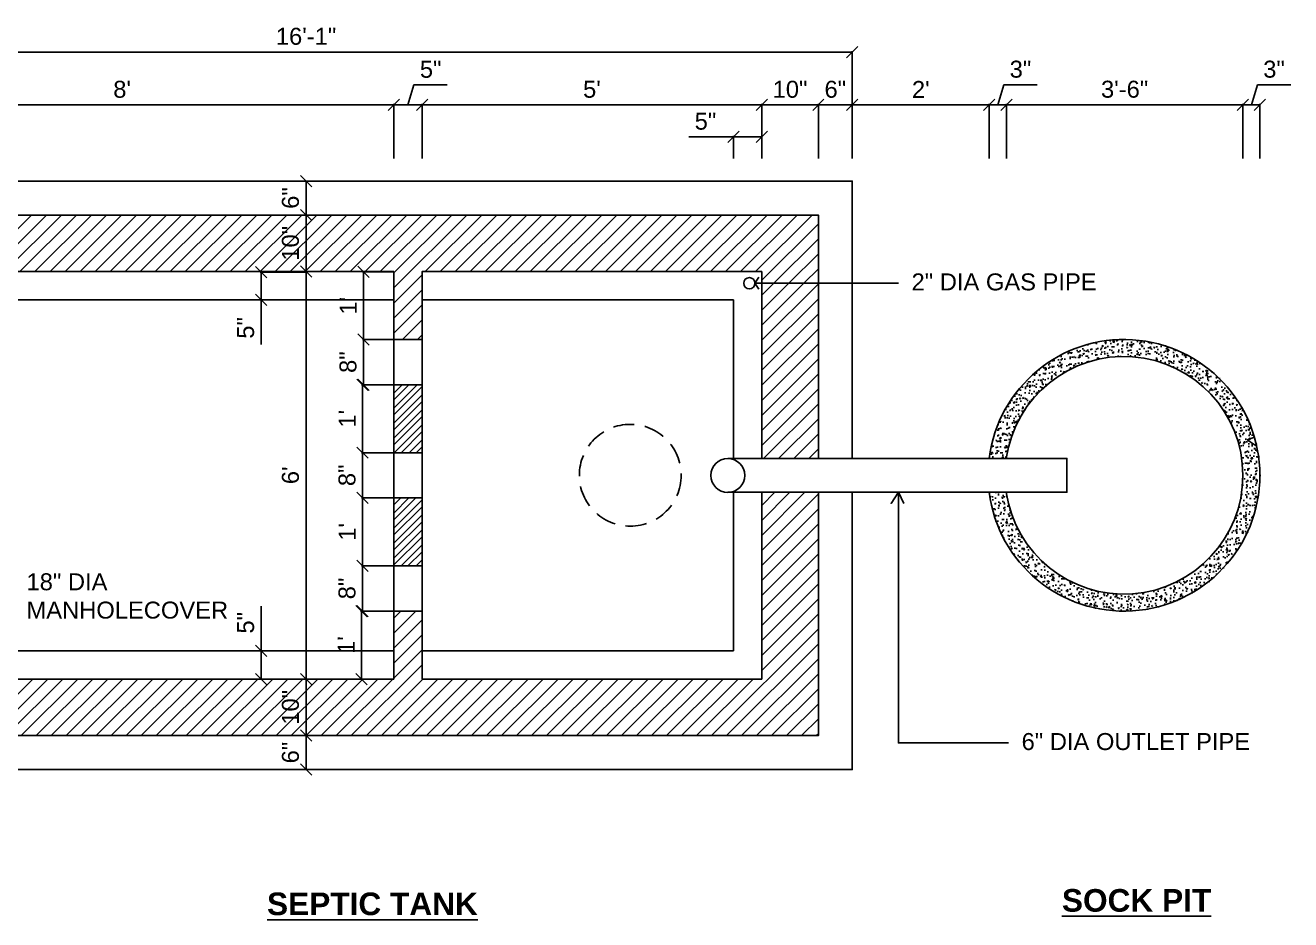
# Model space of a CAD drawing. Header units: inches. Extents: x 599 to 985, y 199 to 536.
# Drawn here: x 745.7 to 969.3, y 378.3 to 536.4 of the extents above; entities that cross this region are included whole.
import ezdxf

# ---------------------------------------------------------------- set-up
doc = ezdxf.new("R2010")
doc.units = ezdxf.units.IN
doc.header["$MEASUREMENT"] = 0
doc.linetypes.add('HIDDEN', pattern=[0.375, 0.25, -0.125])
for name, color, linetype in [('Cover', 94, 'HIDDEN'), ('Dim', 7, 'Continuous'), ('Hatch', 8, 'Continuous'), ('Pipe', 6, 'Continuous'), ('Septic Tank', 5, 'Continuous'), ('Sock Pit', 3, 'Continuous'), ('Text', 7, 'Continuous')]:
    doc.layers.add(name, color=color, linetype=linetype)
doc.styles.get("Standard").update_dxf_attribs({"font": 'arial.ttf'})
doc.dimstyles.new('AR', dxfattribs={"dimtxt": 3, "dimasz": 2, "dimexe": 0.18, "dimexo": 0.0625, "dimgap": 1.21875, "dimtad": 1, "dimdec": 0, "dimzin": 0, "dimdsep": 46, "dimlunit": 4, "dimtxsty": 'Standard', "dimblk": 'OBLIQUE', "dimcen": 0.09, "dimadec": 0, "dimazin": 0, "dimtfac": 1, "dimtdec": 0, "dimtofl": 0, "dimtmove": 0, "dimatfit": 3, "dimfxl": 1, "dimtolj": 1, "dimtzin": 0, "dimarcsym": 0})

# ---------------------------------------------------------------- blocks, each defined once
blk = doc.blocks.new('_Oblique')
at = {"color": 0, "linetype": 'ByBlock', "lineweight": -2, "transparency": 33554687}
blk.add_line((-0.5, -0.5), (0.5, 0.5), dxfattribs=at)
blk = doc.blocks.new('*D3')
at = {"layer": 'Defpoints', "color": 0, "ltscale": 15, "transparency": 16777216}
for p in [(795.33, 508.88), (795.33, 502.88), (795.33, 502.88)]:
    blk.add_point(p, dxfattribs=at)
at = {"layer": 'Dim', "color": 0, "lineweight": -2, "ltscale": 15, "transparency": 16777216}
for p, q in [((795.33, 508.88), (795.33, 502.88)), ((795.4, 508.88), (795.51, 508.88)), ((795.4, 502.88), (795.51, 502.88))]:
    blk.add_line(p, q, dxfattribs=at)
at = {"layer": 'Dim', "color": 0, "lineweight": -2, "ltscale": 15, "transparency": 16777216, "xscale": 2, "yscale": 2, "zscale": 2}
for p, rotation in [((795.33, 508.88), 90), ((795.33, 502.88), 270)]:
    blk.add_blockref('_Oblique', p, dxfattribs=dict(at, rotation=rotation))
at = {"layer": 'Dim', "color": 0, "ltscale": 15, "transparency": 16777216, "insert": (792.58, 505.88), "char_height": 3, "attachment_point": 5, "rotation": 90}
blk.add_mtext('\\A1;6"', dxfattribs=at)
blk = doc.blocks.new('*D4')
at = {"layer": 'Defpoints', "color": 0, "ltscale": 15, "transparency": 16777216}
for p in [(795.33, 502.88), (795.33, 492.88), (795.33, 492.88)]:
    blk.add_point(p, dxfattribs=at)
at = {"layer": 'Dim', "color": 0, "lineweight": -2, "ltscale": 15, "transparency": 16777216}
for p, q in [((795.33, 502.88), (795.33, 492.88)), ((795.4, 502.88), (795.51, 502.88)), ((795.4, 492.88), (795.51, 492.88))]:
    blk.add_line(p, q, dxfattribs=at)
at = {"layer": 'Dim', "color": 0, "lineweight": -2, "ltscale": 15, "transparency": 16777216, "xscale": 2, "yscale": 2, "zscale": 2}
for p, rotation in [((795.33, 502.88), 90), ((795.33, 492.88), 270)]:
    blk.add_blockref('_Oblique', p, dxfattribs=dict(at, rotation=rotation))
at = {"layer": 'Dim', "color": 0, "ltscale": 15, "transparency": 16777216, "insert": (792.58, 497.88), "char_height": 3, "attachment_point": 5, "rotation": 90}
blk.add_mtext('\\A1;10"', dxfattribs=at)
blk = doc.blocks.new('*D5')
at = {"layer": 'Defpoints', "color": 0, "ltscale": 15, "transparency": 16777216}
for p in [(795.42, 492.79), (787.4, 487.88), (795.42, 487.88)]:
    blk.add_point(p, dxfattribs=at)
at = {"layer": 'Dim', "color": 0, "lineweight": -2, "ltscale": 15, "transparency": 16777216}
for p, q in [((795.36, 492.79), (787.22, 492.79)), ((787.4, 492.79), (787.4, 487.88)), ((795.36, 487.88), (787.22, 487.88)), ((787.4, 487.88), (787.4, 479.99))]:
    blk.add_line(p, q, dxfattribs=at)
at = {"layer": 'Dim', "color": 0, "lineweight": -2, "ltscale": 15, "transparency": 16777216, "xscale": 2, "yscale": 2, "zscale": 2}
for p, rotation in [((787.4, 492.79), 90), ((787.4, 487.88), 270)]:
    blk.add_blockref('_Oblique', p, dxfattribs=dict(at, rotation=rotation))
at = {"layer": 'Dim', "color": 0, "ltscale": 15, "transparency": 16777216, "insert": (784.66, 482.93), "char_height": 3, "attachment_point": 5, "rotation": 90}
blk.add_mtext('\\A1;5"', dxfattribs=at)
blk = doc.blocks.new('*D6')
at = {"layer": 'Defpoints', "color": 0, "ltscale": 15, "transparency": 16777216}
for p in [(795.33, 492.88), (795.33, 420.88), (795.33, 420.88)]:
    blk.add_point(p, dxfattribs=at)
at = {"layer": 'Dim', "color": 0, "lineweight": -2, "ltscale": 15, "transparency": 16777216}
for p, q in [((795.33, 492.88), (795.33, 420.88)), ((795.4, 492.88), (795.51, 492.88)), ((795.4, 420.88), (795.51, 420.88))]:
    blk.add_line(p, q, dxfattribs=at)
at = {"layer": 'Dim', "color": 0, "lineweight": -2, "ltscale": 15, "transparency": 16777216, "xscale": 2, "yscale": 2, "zscale": 2}
for p, rotation in [((795.33, 492.88), 90), ((795.33, 420.88), 270)]:
    blk.add_blockref('_Oblique', p, dxfattribs=dict(at, rotation=rotation))
at = {"layer": 'Dim', "color": 0, "ltscale": 15, "transparency": 16777216, "insert": (792.58, 456.88), "char_height": 3, "attachment_point": 5, "rotation": 90}
blk.add_mtext("\\A1;6'", dxfattribs=at)
blk = doc.blocks.new('*D7')
at = {"layer": 'Defpoints', "color": 0, "ltscale": 15, "transparency": 16777216}
for p in [(787.4, 425.88), (795.33, 425.88), (795.33, 420.88)]:
    blk.add_point(p, dxfattribs=at)
at = {"layer": 'Dim', "color": 0, "lineweight": -2, "ltscale": 15, "transparency": 16777216}
for p, q in [((787.4, 425.88), (787.4, 433.76)), ((795.27, 425.88), (787.22, 425.88)), ((787.4, 420.88), (787.4, 425.88)), ((795.27, 420.88), (787.22, 420.88))]:
    blk.add_line(p, q, dxfattribs=at)
at = {"layer": 'Dim', "color": 0, "lineweight": -2, "ltscale": 15, "transparency": 16777216, "xscale": 2, "yscale": 2, "zscale": 2}
for p, rotation in [((787.4, 425.88), 90), ((787.4, 420.88), 270)]:
    blk.add_blockref('_Oblique', p, dxfattribs=dict(at, rotation=rotation))
at = {"layer": 'Dim', "color": 0, "ltscale": 15, "transparency": 16777216, "insert": (784.66, 430.82), "char_height": 3, "attachment_point": 5, "rotation": 90}
blk.add_mtext('\\A1;5"', dxfattribs=at)
blk = doc.blocks.new('*D8')
at = {"layer": 'Defpoints', "color": 0, "ltscale": 15, "transparency": 16777216}
for p in [(795.33, 420.88), (795.33, 410.88), (795.33, 410.88)]:
    blk.add_point(p, dxfattribs=at)
at = {"layer": 'Dim', "color": 0, "lineweight": -2, "ltscale": 15, "transparency": 16777216}
for p, q in [((795.27, 420.88), (795.15, 420.88)), ((795.33, 420.88), (795.33, 410.88)), ((795.4, 410.88), (795.51, 410.88))]:
    blk.add_line(p, q, dxfattribs=at)
at = {"layer": 'Dim', "color": 0, "lineweight": -2, "ltscale": 15, "transparency": 16777216, "xscale": 2, "yscale": 2, "zscale": 2}
for p, rotation in [((795.33, 420.88), 90), ((795.33, 410.88), 270)]:
    blk.add_blockref('_Oblique', p, dxfattribs=dict(at, rotation=rotation))
at = {"layer": 'Dim', "color": 0, "ltscale": 15, "transparency": 16777216, "insert": (792.58, 415.88), "char_height": 3, "attachment_point": 5, "rotation": 90}
blk.add_mtext('\\A1;10"', dxfattribs=at)
blk = doc.blocks.new('*D9')
at = {"layer": 'Defpoints', "color": 0, "ltscale": 15, "transparency": 16777216}
for p in [(795.33, 410.88), (795.33, 404.88), (795.33, 404.88)]:
    blk.add_point(p, dxfattribs=at)
at = {"layer": 'Dim', "color": 0, "lineweight": -2, "ltscale": 15, "transparency": 16777216}
for p, q in [((795.33, 410.88), (795.33, 404.88)), ((795.4, 410.88), (795.51, 410.88)), ((795.4, 404.88), (795.51, 404.88))]:
    blk.add_line(p, q, dxfattribs=at)
at = {"layer": 'Dim', "color": 0, "lineweight": -2, "ltscale": 15, "transparency": 16777216, "xscale": 2, "yscale": 2, "zscale": 2}
for p, rotation in [((795.33, 410.88), 90), ((795.33, 404.88), 270)]:
    blk.add_blockref('_Oblique', p, dxfattribs=dict(at, rotation=rotation))
at = {"layer": 'Dim', "color": 0, "ltscale": 15, "transparency": 16777216, "insert": (792.58, 407.88), "char_height": 3, "attachment_point": 5, "rotation": 90}
blk.add_mtext('\\A1;6"', dxfattribs=at)
blk = doc.blocks.new('*D10')
at = {"layer": 'Defpoints', "color": 0, "ltscale": 15, "transparency": 16777216}
for p in [(810.83, 492.81), (805.5, 480.88), (810.83, 480.88)]:
    blk.add_point(p, dxfattribs=at)
at = {"layer": 'Dim', "color": 0, "lineweight": -2, "ltscale": 15, "transparency": 16777216}
for p, q in [((810.77, 492.81), (805.32, 492.81)), ((805.5, 492.81), (805.5, 480.88)), ((810.77, 480.88), (805.32, 480.88))]:
    blk.add_line(p, q, dxfattribs=at)
at = {"layer": 'Dim', "color": 0, "lineweight": -2, "ltscale": 15, "transparency": 16777216, "xscale": 2, "yscale": 2, "zscale": 2}
for p, rotation in [((805.5, 492.81), 90), ((805.5, 480.88), 270)]:
    blk.add_blockref('_Oblique', p, dxfattribs=dict(at, rotation=rotation))
at = {"layer": 'Dim', "color": 0, "ltscale": 15, "transparency": 16777216, "insert": (802.78, 486.84), "char_height": 3, "attachment_point": 5, "rotation": 90}
blk.add_mtext("\\A1;1'", dxfattribs=at)
blk = doc.blocks.new('*D11')
at = {"layer": 'Defpoints', "color": 0, "ltscale": 15, "transparency": 16777216}
for p in [(810.83, 480.88), (805.5, 472.88), (810.83, 472.88)]:
    blk.add_point(p, dxfattribs=at)
at = {"layer": 'Dim', "color": 0, "lineweight": -2, "ltscale": 15, "transparency": 16777216}
for p, q in [((810.77, 480.88), (805.32, 480.88)), ((805.5, 480.88), (805.5, 472.88)), ((810.77, 472.88), (805.32, 472.88))]:
    blk.add_line(p, q, dxfattribs=at)
at = {"layer": 'Dim', "color": 0, "lineweight": -2, "ltscale": 15, "transparency": 16777216, "xscale": 2, "yscale": 2, "zscale": 2}
for p, rotation in [((805.5, 480.88), 90), ((805.5, 472.88), 270)]:
    blk.add_blockref('_Oblique', p, dxfattribs=dict(at, rotation=rotation))
at = {"layer": 'Dim', "color": 0, "ltscale": 15, "transparency": 16777216, "insert": (802.75, 476.88), "char_height": 3, "attachment_point": 5, "rotation": 90}
blk.add_mtext('\\A1;8"', dxfattribs=at)
blk = doc.blocks.new('*D12')
at = {"layer": 'Defpoints', "color": 0, "ltscale": 15, "transparency": 16777216}
for p in [(810.83, 472.88), (805.32, 460.88), (810.83, 460.88)]:
    blk.add_point(p, dxfattribs=at)
at = {"layer": 'Dim', "color": 0, "lineweight": -2, "ltscale": 15, "transparency": 16777216}
for p, q in [((810.77, 472.88), (805.14, 472.88)), ((805.32, 472.88), (805.32, 460.88)), ((810.77, 460.88), (805.14, 460.88))]:
    blk.add_line(p, q, dxfattribs=at)
at = {"layer": 'Dim', "color": 0, "lineweight": -2, "ltscale": 15, "transparency": 16777216, "xscale": 2, "yscale": 2, "zscale": 2}
for p, rotation in [((805.32, 472.88), 90), ((805.32, 460.88), 270)]:
    blk.add_blockref('_Oblique', p, dxfattribs=dict(at, rotation=rotation))
at = {"layer": 'Dim', "color": 0, "ltscale": 15, "transparency": 16777216, "insert": (802.6, 466.88), "char_height": 3, "attachment_point": 5, "rotation": 90}
blk.add_mtext("\\A1;1'", dxfattribs=at)
blk = doc.blocks.new('*D13')
at = {"layer": 'Defpoints', "color": 0, "ltscale": 15, "transparency": 16777216}
for p in [(810.83, 460.88), (805.32, 452.88), (810.83, 452.88)]:
    blk.add_point(p, dxfattribs=at)
at = {"layer": 'Dim', "color": 0, "lineweight": -2, "ltscale": 15, "transparency": 16777216}
for p, q in [((810.77, 460.88), (805.14, 460.88)), ((805.32, 460.88), (805.32, 452.88)), ((810.77, 452.88), (805.14, 452.88))]:
    blk.add_line(p, q, dxfattribs=at)
at = {"layer": 'Dim', "color": 0, "lineweight": -2, "ltscale": 15, "transparency": 16777216, "xscale": 2, "yscale": 2, "zscale": 2}
for p, rotation in [((805.32, 460.88), 90), ((805.32, 452.88), 270)]:
    blk.add_blockref('_Oblique', p, dxfattribs=dict(at, rotation=rotation))
at = {"layer": 'Dim', "color": 0, "ltscale": 15, "transparency": 16777216, "insert": (802.57, 456.88), "char_height": 3, "attachment_point": 5, "rotation": 90}
blk.add_mtext('\\A1;8"', dxfattribs=at)
blk = doc.blocks.new('*D14')
at = {"layer": 'Defpoints', "color": 0, "ltscale": 15, "transparency": 16777216}
for p in [(810.83, 452.88), (805.32, 440.88), (810.83, 440.88)]:
    blk.add_point(p, dxfattribs=at)
at = {"layer": 'Dim', "color": 0, "lineweight": -2, "ltscale": 15, "transparency": 16777216}
for p, q in [((810.77, 452.88), (805.14, 452.88)), ((805.32, 452.88), (805.32, 440.88)), ((810.77, 440.88), (805.14, 440.88))]:
    blk.add_line(p, q, dxfattribs=at)
at = {"layer": 'Dim', "color": 0, "lineweight": -2, "ltscale": 15, "transparency": 16777216, "xscale": 2, "yscale": 2, "zscale": 2}
for p, rotation in [((805.32, 452.88), 90), ((805.32, 440.88), 270)]:
    blk.add_blockref('_Oblique', p, dxfattribs=dict(at, rotation=rotation))
at = {"layer": 'Dim', "color": 0, "ltscale": 15, "transparency": 16777216, "insert": (802.6, 446.88), "char_height": 3, "attachment_point": 5, "rotation": 90}
blk.add_mtext("\\A1;1'", dxfattribs=at)
blk = doc.blocks.new('*D15')
at = {"layer": 'Defpoints', "color": 0, "ltscale": 15, "transparency": 16777216}
for p in [(810.83, 440.88), (805.32, 432.88), (810.83, 432.88)]:
    blk.add_point(p, dxfattribs=at)
at = {"layer": 'Dim', "color": 0, "lineweight": -2, "ltscale": 15, "transparency": 16777216}
for p, q in [((810.77, 440.88), (805.14, 440.88)), ((805.32, 440.88), (805.32, 432.88)), ((810.77, 432.88), (805.14, 432.88))]:
    blk.add_line(p, q, dxfattribs=at)
at = {"layer": 'Dim', "color": 0, "lineweight": -2, "ltscale": 15, "transparency": 16777216, "xscale": 2, "yscale": 2, "zscale": 2}
for p, rotation in [((805.32, 440.88), 90), ((805.32, 432.88), 270)]:
    blk.add_blockref('_Oblique', p, dxfattribs=dict(at, rotation=rotation))
at = {"layer": 'Dim', "color": 0, "ltscale": 15, "transparency": 16777216, "insert": (802.57, 436.88), "char_height": 3, "attachment_point": 5, "rotation": 90}
blk.add_mtext('\\A1;8"', dxfattribs=at)
blk = doc.blocks.new('*D16')
at = {"layer": 'Defpoints', "color": 0, "ltscale": 15, "transparency": 16777216}
for p in [(810.83, 432.88), (805.14, 420.88), (810.83, 420.88)]:
    blk.add_point(p, dxfattribs=at)
at = {"layer": 'Dim', "color": 0, "lineweight": -2, "ltscale": 15, "transparency": 16777216}
for p, q in [((810.77, 432.88), (804.96, 432.88)), ((805.14, 432.88), (805.14, 420.88)), ((810.77, 420.88), (804.96, 420.88))]:
    blk.add_line(p, q, dxfattribs=at)
at = {"layer": 'Dim', "color": 0, "lineweight": -2, "ltscale": 15, "transparency": 16777216, "xscale": 2, "yscale": 2, "zscale": 2}
for p, rotation in [((805.14, 432.88), 90), ((805.14, 420.88), 270)]:
    blk.add_blockref('_Oblique', p, dxfattribs=dict(at, rotation=rotation))
at = {"layer": 'Dim', "color": 0, "ltscale": 15, "transparency": 16777216, "insert": (802.42, 426.88), "char_height": 3, "attachment_point": 5, "rotation": 90}
blk.add_mtext("\\A1;1'", dxfattribs=at)
blk = doc.blocks.new('*D51')
at = {"layer": 'Defpoints', "color": 0, "ltscale": 15, "transparency": 16777216}
for p in [(810.83, 522.33), (714.83, 512.82), (810.83, 512.82)]:
    blk.add_point(p, dxfattribs=at)
at = {"layer": 'Text', "color": 0, "lineweight": -2, "ltscale": 15, "transparency": 16777216}
for p, q in [((714.83, 512.88), (714.83, 522.51)), ((714.83, 522.33), (810.83, 522.33)), ((810.83, 512.88), (810.83, 522.51))]:
    blk.add_line(p, q, dxfattribs=at)
at = {"layer": 'Text', "color": 0, "lineweight": -2, "ltscale": 15, "transparency": 16777216, "xscale": 2, "yscale": 2, "zscale": 2, "rotation": 180}
blk.add_blockref('_Oblique', (714.83, 522.33), dxfattribs=at)
at = {"layer": 'Text', "color": 0, "lineweight": -2, "ltscale": 15, "transparency": 16777216, "xscale": 2, "yscale": 2, "zscale": 2}
blk.add_blockref('_Oblique', (810.83, 522.33), dxfattribs=at)
at = {"layer": 'Text', "color": 0, "ltscale": 15, "transparency": 16777216, "insert": (762.83, 525.08), "char_height": 3, "attachment_point": 5}
blk.add_mtext("\\A1;8'", dxfattribs=at)
blk = doc.blocks.new('*D52')
at = {"layer": 'Defpoints', "color": 0, "ltscale": 15, "transparency": 16777216}
for p in [(815.83, 522.33), (810.83, 512.82), (815.83, 512.82)]:
    blk.add_point(p, dxfattribs=at)
at = {"layer": 'Text', "color": 0, "lineweight": -2, "ltscale": 15, "transparency": 16777216}
for p, q in [((813.33, 522.33), (814.39, 525.87)), ((814.39, 525.87), (820.28, 525.87)), ((810.83, 512.88), (810.83, 522.51)), ((810.83, 522.33), (815.83, 522.33)), ((815.83, 512.88), (815.83, 522.51))]:
    blk.add_line(p, q, dxfattribs=at)
at = {"layer": 'Text', "color": 0, "lineweight": -2, "ltscale": 15, "transparency": 16777216, "xscale": 2, "yscale": 2, "zscale": 2, "rotation": 180}
blk.add_blockref('_Oblique', (810.83, 522.33), dxfattribs=at)
at = {"layer": 'Text', "color": 0, "lineweight": -2, "ltscale": 15, "transparency": 16777216, "xscale": 2, "yscale": 2, "zscale": 2}
blk.add_blockref('_Oblique', (815.83, 522.33), dxfattribs=at)
at = {"layer": 'Text', "color": 0, "ltscale": 15, "transparency": 16777216, "insert": (817.34, 528.61), "char_height": 3, "attachment_point": 5}
blk.add_mtext('\\A1;5"', dxfattribs=at)
blk = doc.blocks.new('*D53')
at = {"layer": 'Defpoints', "color": 0, "ltscale": 15, "transparency": 16777216}
for p in [(875.83, 522.33), (815.83, 512.82), (875.83, 512.82)]:
    blk.add_point(p, dxfattribs=at)
at = {"layer": 'Text', "color": 0, "lineweight": -2, "ltscale": 15, "transparency": 16777216}
for p, q in [((815.83, 512.88), (815.83, 522.51)), ((815.83, 522.33), (875.83, 522.33)), ((875.83, 512.88), (875.83, 522.51))]:
    blk.add_line(p, q, dxfattribs=at)
at = {"layer": 'Text', "color": 0, "lineweight": -2, "ltscale": 15, "transparency": 16777216, "xscale": 2, "yscale": 2, "zscale": 2, "rotation": 180}
blk.add_blockref('_Oblique', (815.83, 522.33), dxfattribs=at)
at = {"layer": 'Text', "color": 0, "lineweight": -2, "ltscale": 15, "transparency": 16777216, "xscale": 2, "yscale": 2, "zscale": 2}
blk.add_blockref('_Oblique', (875.83, 522.33), dxfattribs=at)
at = {"layer": 'Text', "color": 0, "ltscale": 15, "transparency": 16777216, "insert": (845.83, 525.08), "char_height": 3, "attachment_point": 5}
blk.add_mtext("\\A1;5'", dxfattribs=at)
blk = doc.blocks.new('*D54')
at = {"layer": 'Defpoints', "color": 0, "ltscale": 15, "transparency": 16777216}
for p in [(885.83, 522.33), (875.83, 512.82), (885.83, 512.82)]:
    blk.add_point(p, dxfattribs=at)
at = {"layer": 'Text', "color": 0, "lineweight": -2, "ltscale": 15, "transparency": 16777216}
for p, q in [((875.83, 512.88), (875.83, 522.51)), ((875.83, 522.33), (885.83, 522.33)), ((885.83, 512.88), (885.83, 522.51))]:
    blk.add_line(p, q, dxfattribs=at)
at = {"layer": 'Text', "color": 0, "lineweight": -2, "ltscale": 15, "transparency": 16777216, "xscale": 2, "yscale": 2, "zscale": 2, "rotation": 180}
blk.add_blockref('_Oblique', (875.83, 522.33), dxfattribs=at)
at = {"layer": 'Text', "color": 0, "lineweight": -2, "ltscale": 15, "transparency": 16777216, "xscale": 2, "yscale": 2, "zscale": 2}
blk.add_blockref('_Oblique', (885.83, 522.33), dxfattribs=at)
at = {"layer": 'Text', "color": 0, "ltscale": 15, "transparency": 16777216, "insert": (880.83, 525.08), "char_height": 3, "attachment_point": 5}
blk.add_mtext('\\A1;10"', dxfattribs=at)
blk = doc.blocks.new('*D55')
at = {"layer": 'Defpoints', "color": 0, "ltscale": 15, "transparency": 16777216}
for p in [(891.83, 522.33), (885.83, 512.82), (891.83, 512.82)]:
    blk.add_point(p, dxfattribs=at)
at = {"layer": 'Text', "color": 0, "lineweight": -2, "ltscale": 15, "transparency": 16777216}
for p, q in [((885.83, 512.88), (885.83, 522.51)), ((885.83, 522.33), (891.83, 522.33)), ((891.83, 512.88), (891.83, 522.51))]:
    blk.add_line(p, q, dxfattribs=at)
at = {"layer": 'Text', "color": 0, "lineweight": -2, "ltscale": 15, "transparency": 16777216, "xscale": 2, "yscale": 2, "zscale": 2, "rotation": 180}
blk.add_blockref('_Oblique', (885.83, 522.33), dxfattribs=at)
at = {"layer": 'Text', "color": 0, "lineweight": -2, "ltscale": 15, "transparency": 16777216, "xscale": 2, "yscale": 2, "zscale": 2}
blk.add_blockref('_Oblique', (891.83, 522.33), dxfattribs=at)
at = {"layer": 'Text', "color": 0, "ltscale": 15, "transparency": 16777216, "insert": (888.83, 525.08), "char_height": 3, "attachment_point": 5}
blk.add_mtext('\\A1;6"', dxfattribs=at)
blk = doc.blocks.new('*D56')
at = {"layer": 'Defpoints', "color": 0, "ltscale": 15, "transparency": 16777216}
for p in [(870.83, 516.7), (870.83, 512.82), (875.83, 512.82)]:
    blk.add_point(p, dxfattribs=at)
at = {"layer": 'Text', "color": 0, "lineweight": -2, "ltscale": 15, "transparency": 16777216}
for p, q in [((870.83, 516.7), (862.95, 516.7)), ((870.83, 512.88), (870.83, 516.88)), ((875.83, 516.7), (870.83, 516.7)), ((875.83, 512.88), (875.83, 516.88))]:
    blk.add_line(p, q, dxfattribs=at)
at = {"layer": 'Text', "color": 0, "lineweight": -2, "ltscale": 15, "transparency": 16777216, "xscale": 2, "yscale": 2, "zscale": 2, "rotation": 180}
blk.add_blockref('_Oblique', (870.83, 516.7), dxfattribs=at)
at = {"layer": 'Text', "color": 0, "lineweight": -2, "ltscale": 15, "transparency": 16777216, "xscale": 2, "yscale": 2, "zscale": 2}
blk.add_blockref('_Oblique', (875.83, 516.7), dxfattribs=at)
at = {"layer": 'Text', "color": 0, "ltscale": 15, "transparency": 16777216, "insert": (865.89, 519.44), "char_height": 3, "attachment_point": 5}
blk.add_mtext('\\A1;5"', dxfattribs=at)
blk = doc.blocks.new('*D63')
at = {"layer": 'Defpoints', "color": 0, "ltscale": 15, "transparency": 16777216}
for p in [(916.02, 522.33), (891.83, 512.82), (916.02, 512.82)]:
    blk.add_point(p, dxfattribs=at)
at = {"layer": 'Text', "color": 0, "lineweight": -2, "ltscale": 15, "transparency": 16777216}
for p, q in [((891.83, 512.88), (891.83, 522.51)), ((891.83, 522.33), (916.02, 522.33)), ((916.02, 512.88), (916.02, 522.51))]:
    blk.add_line(p, q, dxfattribs=at)
at = {"layer": 'Text', "color": 0, "lineweight": -2, "ltscale": 15, "transparency": 16777216, "xscale": 2, "yscale": 2, "zscale": 2, "rotation": 180}
blk.add_blockref('_Oblique', (891.83, 522.33), dxfattribs=at)
at = {"layer": 'Text', "color": 0, "lineweight": -2, "ltscale": 15, "transparency": 16777216, "xscale": 2, "yscale": 2, "zscale": 2}
blk.add_blockref('_Oblique', (916.02, 522.33), dxfattribs=at)
at = {"layer": 'Text', "color": 0, "ltscale": 15, "transparency": 16777216, "insert": (903.93, 525.06), "char_height": 3, "attachment_point": 5}
blk.add_mtext("\\A1;2'", dxfattribs=at)
blk = doc.blocks.new('*D64')
at = {"layer": 'Defpoints', "color": 0, "ltscale": 15, "transparency": 16777216}
for p in [(919.05, 522.33), (916.02, 512.82), (919.05, 512.82)]:
    blk.add_point(p, dxfattribs=at)
at = {"layer": 'Text', "color": 0, "lineweight": -2, "ltscale": 15, "transparency": 16777216}
for p, q in [((917.53, 522.33), (918.6, 525.87)), ((918.6, 525.87), (924.48, 525.87)), ((916.02, 512.88), (916.02, 522.51)), ((916.02, 522.33), (919.05, 522.33)), ((919.05, 512.88), (919.05, 522.51))]:
    blk.add_line(p, q, dxfattribs=at)
at = {"layer": 'Text', "color": 0, "lineweight": -2, "ltscale": 15, "transparency": 16777216, "xscale": 2, "yscale": 2, "zscale": 2, "rotation": 180}
blk.add_blockref('_Oblique', (916.02, 522.33), dxfattribs=at)
at = {"layer": 'Text', "color": 0, "lineweight": -2, "ltscale": 15, "transparency": 16777216, "xscale": 2, "yscale": 2, "zscale": 2}
blk.add_blockref('_Oblique', (919.05, 522.33), dxfattribs=at)
at = {"layer": 'Text', "color": 0, "ltscale": 15, "transparency": 16777216, "insert": (921.54, 528.63), "char_height": 3, "attachment_point": 5}
blk.add_mtext('\\A1;3"', dxfattribs=at)
blk = doc.blocks.new('*D65')
at = {"layer": 'Defpoints', "color": 0, "ltscale": 15, "transparency": 16777216}
for p in [(960.83, 522.33), (919.05, 512.82), (960.83, 512.82)]:
    blk.add_point(p, dxfattribs=at)
at = {"layer": 'Text', "color": 0, "lineweight": -2, "ltscale": 15, "transparency": 16777216}
for p, q in [((919.05, 512.88), (919.05, 522.51)), ((919.05, 522.33), (960.83, 522.33)), ((960.83, 512.88), (960.83, 522.51))]:
    blk.add_line(p, q, dxfattribs=at)
at = {"layer": 'Text', "color": 0, "lineweight": -2, "ltscale": 15, "transparency": 16777216, "xscale": 2, "yscale": 2, "zscale": 2, "rotation": 180}
blk.add_blockref('_Oblique', (919.05, 522.33), dxfattribs=at)
at = {"layer": 'Text', "color": 0, "lineweight": -2, "ltscale": 15, "transparency": 16777216, "xscale": 2, "yscale": 2, "zscale": 2}
blk.add_blockref('_Oblique', (960.83, 522.33), dxfattribs=at)
at = {"layer": 'Text', "color": 0, "ltscale": 15, "transparency": 16777216, "insert": (939.94, 525.09), "char_height": 3, "attachment_point": 5}
blk.add_mtext('\\A1;3\'-6"', dxfattribs=at)
blk = doc.blocks.new('*D66')
at = {"layer": 'Defpoints', "color": 0, "ltscale": 15, "transparency": 16777216}
for p in [(963.83, 522.33), (960.83, 512.82), (963.83, 512.82)]:
    blk.add_point(p, dxfattribs=at)
at = {"layer": 'Text', "color": 0, "lineweight": -2, "ltscale": 15, "transparency": 16777216}
for p, q in [((962.33, 522.33), (963.4, 525.87)), ((963.4, 525.87), (969.28, 525.87)), ((960.83, 512.88), (960.83, 522.51)), ((960.83, 522.33), (963.83, 522.33)), ((963.83, 512.88), (963.83, 522.51))]:
    blk.add_line(p, q, dxfattribs=at)
at = {"layer": 'Text', "color": 0, "lineweight": -2, "ltscale": 15, "transparency": 16777216, "xscale": 2, "yscale": 2, "zscale": 2, "rotation": 180}
blk.add_blockref('_Oblique', (960.83, 522.33), dxfattribs=at)
at = {"layer": 'Text', "color": 0, "lineweight": -2, "ltscale": 15, "transparency": 16777216, "xscale": 2, "yscale": 2, "zscale": 2}
blk.add_blockref('_Oblique', (963.83, 522.33), dxfattribs=at)
at = {"layer": 'Text', "color": 0, "ltscale": 15, "transparency": 16777216, "insert": (966.34, 528.63), "char_height": 3, "attachment_point": 5}
blk.add_mtext('\\A1;3"', dxfattribs=at)
blk = doc.blocks.new('*D67')
at = {"layer": 'Defpoints', "color": 0, "ltscale": 15, "transparency": 16777216}
for p in [(891.83, 531.68), (698.83, 522.33), (891.83, 522.33)]:
    blk.add_point(p, dxfattribs=at)
at = {"layer": 'Text', "color": 0, "lineweight": -2, "ltscale": 15, "transparency": 16777216}
for p, q in [((698.83, 522.4), (698.83, 531.86)), ((698.83, 531.68), (891.83, 531.68)), ((891.83, 522.4), (891.83, 531.86))]:
    blk.add_line(p, q, dxfattribs=at)
at = {"layer": 'Text', "color": 0, "lineweight": -2, "ltscale": 15, "transparency": 16777216, "xscale": 2, "yscale": 2, "zscale": 2, "rotation": 180}
blk.add_blockref('_Oblique', (698.83, 531.68), dxfattribs=at)
at = {"layer": 'Text', "color": 0, "lineweight": -2, "ltscale": 15, "transparency": 16777216, "xscale": 2, "yscale": 2, "zscale": 2}
blk.add_blockref('_Oblique', (891.83, 531.68), dxfattribs=at)
at = {"layer": 'Text', "color": 0, "ltscale": 15, "transparency": 16777216, "insert": (795.33, 534.44), "char_height": 3, "attachment_point": 5}
blk.add_mtext('\\A1;16\'-1"', dxfattribs=at)

msp = doc.modelspace()

# ---------------------------------------------------------------- hatches: boundary and pattern name
at = {"layer": 'Hatch', "ltscale": 15, "transparency": 33554687}
h = msp.add_hatch(dxfattribs=at)
h.set_pattern_fill('ANSI31', color=256, scale=15)
h.paths.add_polyline_path([(714.83, 492.88), (810.83, 492.88), (810.83, 480.88), (815.83, 480.88), (815.83, 492.88), (875.83, 492.88), (875.83, 490.81), (885.83, 490.81), (885.83, 502.88), (704.83, 502.88), (704.83, 459.86), (714.83, 459.86)])
h.paths.add_polyline_path([(714.83, 453.89), (704.83, 453.89), (704.83, 410.88), (885.83, 410.88), (885.83, 453.89), (875.83, 453.89), (875.83, 420.88), (815.83, 420.88), (815.83, 432.88), (810.83, 432.88), (810.83, 420.88), (714.83, 420.88)])
h.paths.add_polyline_path([(815.83, 472.88), (810.83, 472.88), (810.83, 460.88), (815.83, 460.88)], flags=17)
h.paths.add_polyline_path([(815.83, 452.88), (810.83, 452.88), (810.83, 440.88), (815.83, 440.88)], flags=17)
h = msp.add_hatch(dxfattribs=at)
h.set_pattern_fill('ANSI31', color=256, scale=15)
h.paths.add_polyline_path([(885.83, 490.81), (875.83, 490.81), (875.83, 459.86), (885.83, 459.86)])
h = msp.add_hatch(dxfattribs=at)
h.set_pattern_fill('AR-CONC', color=256, scale=10)
h.set_pattern_definition([(50, (675.13, 278.81), (71.726, -6.275), [7.5, -82.5]), (355, (675.13, 278.81), (-13.875, 75.219), [6, -66]), (100.451, (681.106, 278.29), (57.851, 68.944), [6.374, -70.114]), (46.184, (675.13, 298.81), (106.724, -16.552), [11.25, -123.75]), (96.636, (684.02, 297.43), (93.466, 97.412), [9.56, -105.171]), (351.184, (675.13, 298.81), (93.466, 97.412), [9, -99]), (21, (685.13, 293.81), (59.691, -40.262), [7.5, -82.5]), (326, (685.13, 293.81), (24.332, 72.515), [6, -66]), (71.451, (690.1, 290.46), (84.022, 32.253), [6.374, -70.114]), (37.5, (675.13, 278.813), (1.216, 33.2894), [0, -65.2, 0, -67, 0, -66.25]), (7.5, (675.13, 278.813), (26.307, 39.441), [0, -38.2, 0, -63.7, 0, -25.25]), (327.5, (652.83, 278.813), (53.3822, -2.2555), [0, -25, 0, -78, 0, -103.5]), (317.5, (642.83, 278.813), (58.3186, 10.0105), [0, -32.5, 0, -51.8, 0, -73.5])])
h.paths.add_polyline_path([(916.02, 459.86), (919.05, 459.86, -14.011302), (919.05, 453.89), (916.02, 453.89, 16.032109)])
h = msp.add_hatch(dxfattribs=at)
h.set_pattern_fill('AR-CONC', color=256, scale=0.3)
h.set_pattern_definition([(50, (675.129, 278.8126), (2.1517805, -0.188256), [0.225, -2.475]), (355, (675.129, 278.8126), (-0.416254, 2.256576), [0.18, -1.98]), (100.45144, (675.3083, 278.7969), (1.735527, 2.06832), [0.19122, -2.103426]), (46.1842, (675.129, 279.4126), (3.201724, -0.496558), [0.3375, -3.7125]), (96.6356, (675.3958, 279.3712), (2.803986, 2.922356), [0.28683, -3.15514]), (351.1842, (675.129, 279.4126), (2.803986, 2.922356), [0.27, -2.97]), (21, (675.429, 279.2626), (1.790721, -1.207857), [0.225, -2.475]), (326, (675.429, 279.2626), (0.729946, 2.17545), [0.18, -1.98]), (71.45144, (675.5783, 279.162), (2.520667, 0.967593), [0.19122, -2.103426]), (37.5, (675.129, 278.8126), (0.0364796, 0.9986816), [0, -1.956, 0, -2.01, 0, -1.9875]), (7.5, (675.129, 278.8126), (0.7892086, 1.183235), [0, -1.146, 0, -1.911, 0, -0.7575]), (327.5, (674.46, 278.8126), (1.6014673, -0.0676646), [0, -0.75, 0, -2.34, 0, -3.105]), (317.5, (674.16, 278.8126), (1.7495585, 0.300315), [0, -0.975, 0, -1.554, 0, -2.205])])
h.paths.add_polyline_path([(916.02, 459.86), (919.05, 459.86, -14.011302), (919.05, 453.89), (916.02, 453.89, 16.032109)])
at = {"layer": 'Hatch'}
h = msp.add_hatch(dxfattribs=at)
h.set_pattern_fill('ANSI31', color=256, scale=15)
h.set_pattern_definition([(45, (675.129, 278.8126), (-1.325825, 1.325825), [])])
h.paths.add_polyline_path([(815.83, 472.88), (810.83, 472.88), (810.83, 460.88), (815.83, 460.88)])
h.paths.add_polyline_path([(810.83, 440.88), (815.83, 440.88), (815.83, 452.88), (810.83, 452.88)])

# ---------------------------------------------------------------- linework, layer by layer
at = {"layer": 'Cover', "ltscale": 15, "transparency": 33554687}
msp.add_circle((852.61, 456.88), 9, dxfattribs=at)
at = {"layer": 'Dim', "ltscale": 15, "transparency": 33554687}
msp.add_line((899.97, 453.89), (898.67, 451.91), dxfattribs=at)
msp.add_line((899.97, 453.89), (898.67, 451.91), dxfattribs=at)
for points in [[(875.29, 489.75), (874.64, 490.81), (875.29, 491.88)], [(874.64, 490.81), (899.97, 490.81)], [(900.93, 451.91), (899.97, 453.89), (899.97, 409.58), (919.41, 409.58)]]:
    msp.add_lwpolyline(points, dxfattribs=at)
msp.add_lwpolyline([(899.97, 453.89), (898.67, 451.91)], close=True, dxfattribs=at)
at = {"layer": 'Pipe', "transparency": 33554687}
msp.add_lwpolyline([(869.83, 453.89), (929.75, 453.89), (929.75, 459.86), (869.83, 459.86)], dxfattribs=at)
at = {"layer": 'Pipe', "ltscale": 15, "transparency": 33554687}
msp.add_circle((873.64, 490.81), 1, dxfattribs=at)
at = {"layer": 'Pipe', "transparency": 33554687}
msp.add_circle((869.83, 456.86), 3, dxfattribs=at)
at = {"layer": 'Septic Tank'}
for p, q in [((815.83, 480.88), (810.83, 480.88)), ((815.83, 472.88), (810.83, 472.88)), ((815.83, 460.88), (810.83, 460.88)), ((815.83, 452.88), (810.83, 452.88)), ((815.83, 440.88), (810.83, 440.88)), ((815.83, 432.88), (810.83, 432.88))]:
    msp.add_line(p, q, dxfattribs=at)
at = {"layer": 'Septic Tank', "transparency": 33554687}
for points in [[(891.83, 459.86), (891.83, 508.88), (698.83, 508.88), (698.83, 459.86)], [(885.83, 459.86), (885.83, 502.88), (704.83, 502.88), (704.83, 459.86)], [(714.83, 453.89), (714.83, 420.88), (810.83, 420.88), (810.83, 492.88), (714.83, 492.88), (714.83, 459.86)], [(875.83, 459.86), (875.83, 492.88), (815.83, 492.88), (815.83, 420.88), (875.83, 420.88), (875.83, 453.89)], [(810.83, 487.88), (719.83, 487.88), (719.83, 459.69)], [(870.83, 459.69), (870.83, 487.88), (815.83, 487.88)], [(698.83, 453.89), (698.83, 404.88), (891.83, 404.88), (891.83, 453.89)], [(704.83, 453.89), (704.83, 410.88), (885.83, 410.88), (885.83, 453.89)], [(719.83, 454.03), (719.83, 425.88), (810.83, 425.88)], [(815.83, 425.88), (870.83, 425.88), (870.83, 454.03)]]:
    msp.add_lwpolyline(points, dxfattribs=at)
at = {"layer": 'Sock Pit', "transparency": 33554687}
for radius, start, end in [(24, 187.1384, 172.8616), (21, 188.1647, 171.8353)]:
    msp.add_arc((939.83, 456.88), radius, start, end, dxfattribs=at)

# ---------------------------------------------------------------- texts
at = {"layer": 'Dim', "ltscale": 15, "transparency": 33554687, "char_height": 3, "attachment_point": 1}
for s, width, insert in [('2" DIA GAS PIPE', 40.7136, (902.3, 492.56)), ('18" DIA MANHOLECOVER', 34.1931, (745.94, 439.56)), ('6" DIA OUTLET PIPE', 40.7136, (921.74, 411.33))]:
    msp.add_mtext_dynamic_manual_height_columns(s, width=width, gutter_width=1, heights=[10.77], dxfattribs=dict(at, insert=insert))
at = {"layer": 'Text', "ltscale": 15, "transparency": 33554687, "char_height": 4, "attachment_point": 1}
for s, insert in [('{\\fArial|b1|i0|c0|p34;\\LSEPTIC TANK}', (788.43, 383.15)), ('{\\fArial|b1|i0|c0|p34;\\LSOCK PIT}', (928.86, 383.76))]:
    msp.add_mtext_dynamic_manual_height_columns(s, width=58.1055, gutter_width=261.51, heights=[0], dxfattribs=dict(at, insert=insert))

# ---------------------------------------------------------------- dimensions: what is measured, and where the dimension line sits
at = {"layer": 'Dim', "ltscale": 15, "transparency": 33554687}
for base, p1, p2, picture, middle in [((795.33, 502.88), (795.33, 508.88), (795.33, 502.88), '*D3', (792.58, 505.88)), ((795.33, 492.88), (795.33, 502.88), (795.33, 492.88), '*D4', (792.58, 497.88)), ((787.4, 487.88), (795.42, 492.79), (795.42, 487.88), '*D5', (784.66, 482.93)), ((795.33, 420.88), (795.33, 492.88), (795.33, 420.88), '*D6', (792.58, 456.88)), ((805.5, 480.88), (810.83, 492.81), (810.83, 480.88), '*D10', (802.78, 486.84)), ((805.5, 472.88), (810.83, 480.88), (810.83, 472.88), '*D11', (802.75, 476.88)), ((805.32, 460.88), (810.83, 472.88), (810.83, 460.88), '*D12', (802.6, 466.88)), ((805.32, 452.88), (810.83, 460.88), (810.83, 452.88), '*D13', (802.57, 456.88)), ((805.32, 440.88), (810.83, 452.88), (810.83, 440.88), '*D14', (802.6, 446.88)), ((805.32, 432.88), (810.83, 440.88), (810.83, 432.88), '*D15', (802.57, 436.88)), ((787.4, 425.88), (795.33, 420.88), (795.33, 425.88), '*D7', (784.66, 430.82)), ((805.14, 420.88), (810.83, 432.88), (810.83, 420.88), '*D16', (802.42, 426.88)), ((795.33, 410.88), (795.33, 420.88), (795.33, 410.88), '*D8', (792.58, 415.88)), ((795.33, 404.88), (795.33, 410.88), (795.33, 404.88), '*D9', (792.58, 407.88))]:
    dim = msp.add_linear_dim(base=base, p1=p1, p2=p2, angle=90, dimstyle='AR', dxfattribs=at)
    dim.commit()
    dim.dimension.update_dxf_attribs({"geometry": picture, "text_midpoint": middle})
at = {"layer": 'Text', "ltscale": 15, "transparency": 33554687}
dim = msp.add_linear_dim(base=(891.83, 531.68), p1=(698.83, 522.33), p2=(891.83, 522.33), dimstyle='AR', dxfattribs=at)
dim.commit()
dim.dimension.update_dxf_attribs({"geometry": '*D67', "text_midpoint": (795.33, 531.68), "dimtype": 160})
for base, p1, p2, picture, middle in [((815.83, 522.33), (810.83, 512.82), (815.83, 512.82), '*D52', (815.61, 528.61)), ((919.05, 522.33), (916.02, 512.82), (919.05, 512.82), '*D64', (919.81, 528.63)), ((963.83, 522.33), (960.83, 512.82), (963.83, 512.82), '*D66', (964.62, 528.63)), ((875.83, 522.33), (815.83, 512.82), (875.83, 512.82), '*D53', (845.83, 525.08)), ((885.83, 522.33), (875.83, 512.82), (885.83, 512.82), '*D54', (880.83, 525.08)), ((891.83, 522.33), (885.83, 512.82), (891.83, 512.82), '*D55', (888.83, 525.08)), ((960.83, 522.33), (919.05, 512.82), (960.83, 512.82), '*D65', (939.94, 525.09))]:
    dim = msp.add_linear_dim(base=base, p1=p1, p2=p2, dimstyle='AR', override={"dimtmove": 1}, dxfattribs=at)
    dim.commit()
    dim.dimension.update_dxf_attribs({"geometry": picture, "text_midpoint": middle})
for base, p1, p2, picture, middle in [((810.83, 522.33), (714.83, 512.82), (810.83, 512.82), '*D51', (762.83, 525.08)), ((916.02, 522.33), (891.83, 512.82), (916.02, 512.82), '*D63', (903.93, 525.06)), ((870.83, 516.7), (875.83, 512.82), (870.83, 512.82), '*D56', (865.89, 519.44))]:
    dim = msp.add_linear_dim(base=base, p1=p1, p2=p2, dimstyle='AR', dxfattribs=at)
    dim.commit()
    dim.dimension.update_dxf_attribs({"geometry": picture, "text_midpoint": middle})

doc.saveas('drawing.dxf')
